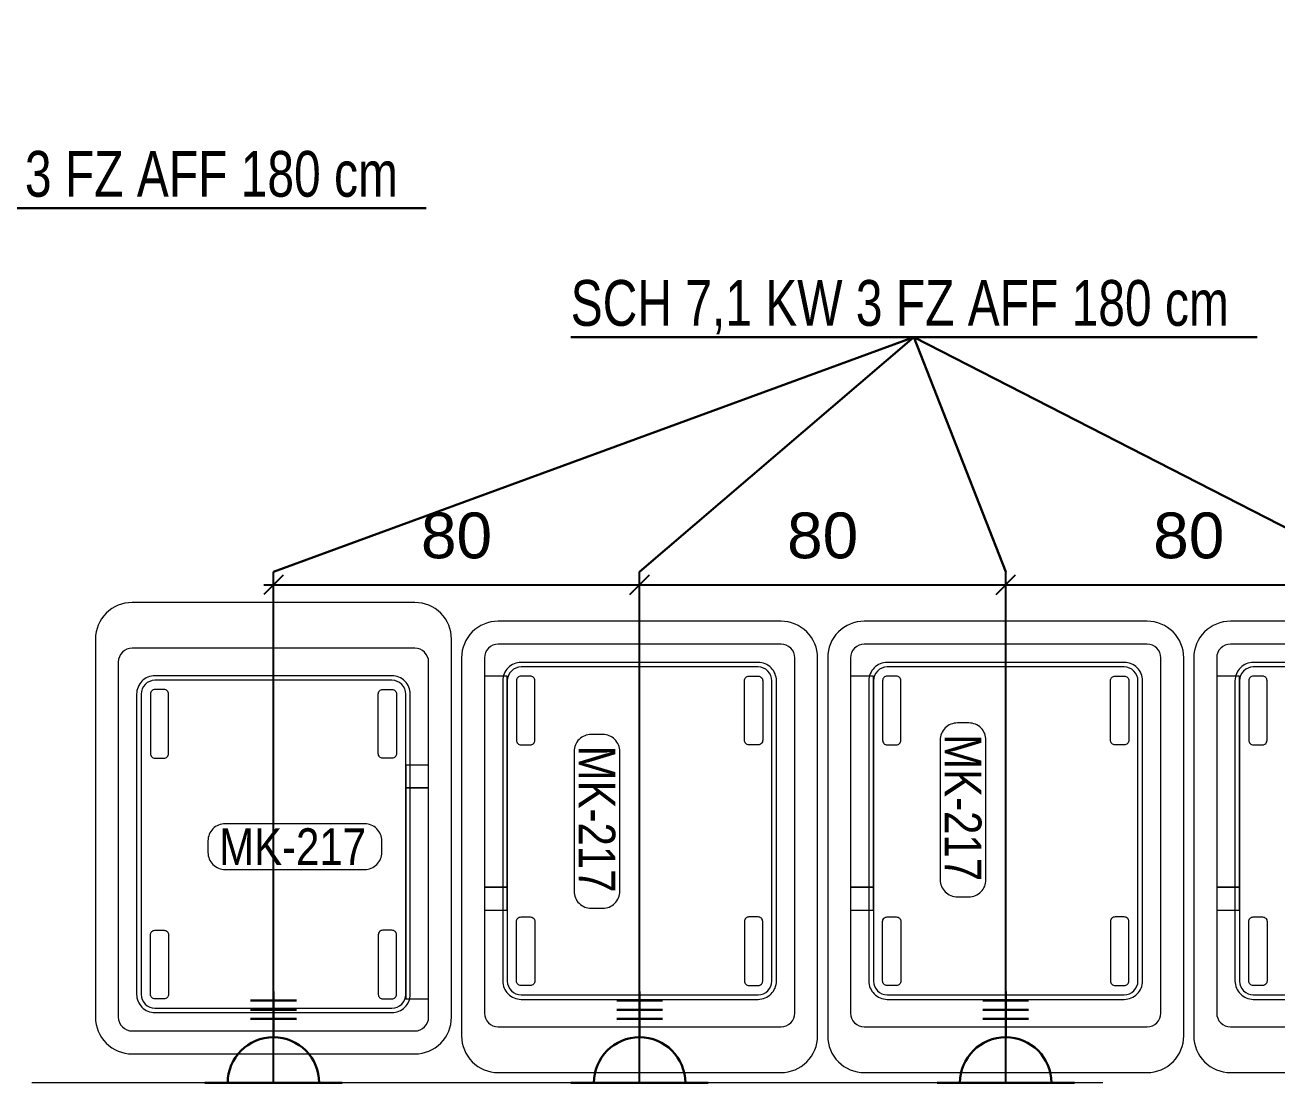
# Model space of a CAD drawing. Extents: x -5598 to 26293, y -3808 to 13850.
# Drawn here: x 4.5 to 278.1, y 4795 to 5026.1 of the extents above; entities that cross this region are included whole.
import ezdxf
from ezdxf.enums import TextEntityAlignment as Align

# ---------------------------------------------------------------- set-up
doc = ezdxf.new("R2010")
doc.units = 0
doc.header["$LTSCALE"] = 100
doc.header["$MEASUREMENT"] = 0
for name, color, linetype, lineweight in [('AD', 5, 'Continuous', 9), ('AK', 7, 'Continuous', 15), ('AP', 6, 'Continuous', 15), ('Y-DUVAR GAZBETON', 161, 'Continuous', 20)]:
    doc.layers.add(name, color=color, linetype=linetype, lineweight=lineweight)
doc.layers.add('MAKPA ELEKTRIK', color=7, linetype='Continuous', lineweight=30, true_color=0x93039a)
doc.layers.add('OLCU DIS', color=7, linetype='Continuous')
doc.styles.add('MAKPA TESISAT', font='arial.ttf', dxfattribs={"height": 10})
doc.styles.add('olcu', font='romans.shx', dxfattribs={"width": 0.5})
doc.styles.add('POZ TEXT', font='ARIALN.TTF', dxfattribs={"height": 8})
doc.dimstyles.new('1-200', dxfattribs={"dimtxt": 40, "dimasz": 2, "dimexe": 0, "dimexo": 0, "dimgap": 10, "dimtad": 1, "dimdec": 4, "dimrnd": 0.1, "dimzin": 9, "dimdsep": 46, "dimtxsty": 'olcu', "dimblk1": 'SOL', "dimblk2": 'SAG', "dimsah": 1, "dimcen": 0, "dimse1": 1, "dimse2": 1, "dimclre": 13, "dimadec": 0, "dimazin": 0, "dimtfac": 1, "dimtdec": 4, "dimtix": 1, "dimtmove": 2, "dimatfit": 2, "dimldrblk": 'SOL', "dimfxl": 0, "dimtolj": 1, "dimarcsym": 0})
doc.dimstyles.new('MAKPA TESISAT DIM', dxfattribs={"dimscale": 0.7, "dimtxt": 12, "dimasz": 6, "dimexe": 4, "dimexo": 0, "dimgap": 8, "dimtad": 2, "dimtih": 1, "dimtoh": 1, "dimdec": 0, "dimrnd": 5, "dimzin": 0, "dimdsep": 46, "dimtxsty": 'MAKPA TESISAT', "dimblk1": 'OBLIQUE', "dimblk2": 'OBLIQUE', "dimsah": 1, "dimcen": 0, "dimdle": 3, "dimclrd": 256, "dimclre": 256, "dimclrt": 256, "dimadec": 0, "dimazin": 0, "dimtfac": 1, "dimtdec": 0, "dimtix": 1, "dimtofl": 0, "dimtmove": 2, "dimatfit": 3, "dimldrblk": 'OBLIQUE', "dimfxl": 0, "dimtvp": 7, "dimtolj": 1, "dimtzin": 0, "dimarcsym": 0})

# ---------------------------------------------------------------- blocks, each defined once
blk = doc.blocks.new('SOL')
at = {"color": 0}
for p, q in [((0, 30), (0, -6.96)), ((7.58, 0), (-6.97, 0))]:
    blk.add_line(p, q, dxfattribs=at)
blk.add_circle((0, 0), 3, dxfattribs=at)
blk = doc.blocks.new('SAG')
at = {"color": 0}
for p, q in [((0, -30), (0, 6.96)), ((7.58, 0), (-6.97, 0))]:
    blk.add_line(p, q, dxfattribs=at)
blk.add_circle((0, 0), 3, dxfattribs=at)
blk = doc.blocks.new('*D332')
at = {"layer": 'OLCU DIS', "color": 0, "lineweight": -2, "transparency": 16777216}
blk.add_line((21268, -935), (-2968, -935), dxfattribs=at)
at = {"layer": 'OLCU DIS', "color": 0, "lineweight": -2, "transparency": 16777216, "xscale": 2, "yscale": 2, "zscale": 2, "rotation": 180}
blk.add_blockref('SAG', (-2970, -935), dxfattribs=at)
at = {"layer": 'OLCU DIS', "color": 0, "lineweight": -2, "transparency": 16777216, "xscale": 2, "yscale": 2, "zscale": 2}
blk.add_blockref('SOL', (21270, -935), dxfattribs=at)
at = {"layer": 'OLCU DIS', "color": 0, "transparency": 16777216, "insert": (9295.64, -905), "char_height": 40, "attachment_point": 5, "style": 'olcu'}
blk.add_mtext('\\A1;24240', dxfattribs=at)
blk = doc.blocks.new('RTS')
at = {"layer": 'AD'}
for points in [[(82.6, 13), (82.6, 64.8, 0.414214), (78.6, 68.8), (13, 68.8, 0.414214), (9, 64.8), (9, 13, 0.414214), (13, 9), (78.6, 9, 0.414214)], [(81.6, 13), (81.6, 64.8, 0.414214), (78.6, 67.8), (13, 67.8, 0.414214), (10, 64.8), (10, 13, 0.414214), (13, 10), (78.6, 10, 0.414214)], [(13, 65.8), (26, 65.8, -0.414214), (27, 64.8), (27, 62.8, -0.414214), (26, 61.8), (13, 61.8, -0.414214), (12, 62.8), (12, 64.8, -0.414214)], [(78.6, 65.8), (65.6, 65.8, 0.414214), (64.6, 64.8), (64.6, 62.8, 0.414214), (65.6, 61.8), (78.6, 61.8, 0.414214), (79.6, 62.8), (79.6, 64.8, 0.414214)], [(13, 12), (26, 12, 0.414214), (27, 13), (27, 15, 0.414214), (26, 16), (13, 16, 0.414214), (12, 15), (12, 13, 0.414214)], [(78.6, 12), (65.6, 12, -0.414214), (64.6, 13), (64.6, 15, -0.414214), (65.6, 16), (78.6, 16, -0.414214), (79.6, 15), (79.6, 13, -0.414214)]]:
    blk.add_lwpolyline(points, format="xyb", close=True, dxfattribs=at)
for points in [[(12, 5), (58.1, 5), (58.1, 10), (12, 10)], [(58.1, 5), (63.1, 5), (63.1, 10), (58.1, 10)]]:
    blk.add_lwpolyline(points, close=True, dxfattribs=at)
at = {"layer": 'AK'}
for points in [[(98.6, 8), (98.6, 69.8, 0.414214), (90.6, 77.8), (8, 77.8, 0.414214), (0, 69.8), (0, 8, 0.414214), (8, 0), (90.6, 0, 0.414214)], [(88.6, 8), (88.6, 69.8, 0.414214), (85.6, 72.8), (8, 72.8, 0.414214), (5, 69.8), (5, 8, 0.414214), (8, 5), (85.6, 5, 0.414214)]]:
    blk.add_lwpolyline(points, format="xyb", close=True, dxfattribs=at)
blk = doc.blocks.new('POZ_X')
at = {"layer": 'AP'}
blk.add_lwpolyline([(12.75, 10), (-17.75, 10, 0.414214), (-21.5, 6.25), (-21.5, 3.75, 0.414214), (-17.75, 0), (12.75, 0, 0.414214), (16.5, 3.75), (16.5, 6.25, 0.414214)], format="xyb", close=True, dxfattribs=at)
at = {"layer": 'AP', "style": 'POZ TEXT'}
blk.add_attdef('POZ_NO', text='', height=8, dxfattribs=at).set_placement((-3, 5), align=Align.MIDDLE_CENTER)
at = {"layer": 'AP', "style": 'POZ TEXT', "flags": 1}
blk.add_attdef('URUN_ADI', text='', height=7, dxfattribs=at).set_placement((-3, -4.34), align=Align.MIDDLE_CENTER)
blk = doc.blocks.new('3FZ PRZ')
at = {"layer": 'MAKPA ELEKTRIK'}
for p, q in [((-121657.3, 321968.7), (-121357.3, 321968.7)), ((-121357.3, 321968.7), (-121657.3, 321968.7)), ((-121507.3, 321868.7), (-121507.3, 321768.7)), ((-121507.3, 321768.7), (-121507.3, 321868.7)), ((-121457.3, 321828.7), (-121557.3, 321828.7)), ((-121457.3, 321808.7), (-121557.3, 321808.7)), ((-121457.3, 321788.7), (-121557.3, 321788.7))]:
    blk.add_line(p, q, dxfattribs=at)
blk.add_arc((-121507.3, 321968.7), 100, 180, 0, dxfattribs=at)
blk = doc.blocks.new('_OBLIQUE')
at = {"color": 0, "linetype": 'ByBlock', "lineweight": -2}
blk.add_line((-0.5, -0.5), (0.5, 0.5), dxfattribs=at)
blk = doc.blocks.new('*D953')
at = {"layer": 'MAKPA ELEKTRIK', "lineweight": -2, "transparency": 16777216}
for p, q in [((58.78, 4795), (58.78, 4906.63)), ((138.78, 4795), (138.78, 4906.63)), ((56.68, 4903.83), (140.88, 4903.83))]:
    blk.add_line(p, q, dxfattribs=at)
at = {"layer": 'MAKPA ELEKTRIK', "lineweight": -2, "transparency": 16777216, "xscale": 4.199999999999998, "yscale": 4.199999999999998, "zscale": 4.199999999999998, "rotation": 180}
blk.add_blockref('_OBLIQUE', (58.78, 4903.83), dxfattribs=at)
at = {"layer": 'MAKPA ELEKTRIK', "lineweight": -2, "transparency": 16777216, "xscale": 4.199999999999998, "yscale": 4.199999999999998, "zscale": 4.199999999999998}
blk.add_blockref('_OBLIQUE', (138.78, 4903.83), dxfattribs=at)
at = {"layer": 'MAKPA ELEKTRIK', "transparency": 16777216, "insert": (98.78, 4914.54), "char_height": 10, "attachment_point": 5, "style": 'MAKPA TESISAT'}
blk.add_mtext('\\A1;80', dxfattribs=at)
blk = doc.blocks.new('*D954')
at = {"layer": 'MAKPA ELEKTRIK', "lineweight": -2, "transparency": 16777216}
for p, q in [((138.78, 4795), (138.78, 4906.63)), ((218.78, 4795), (218.78, 4906.63)), ((136.68, 4903.83), (220.88, 4903.83))]:
    blk.add_line(p, q, dxfattribs=at)
at = {"layer": 'MAKPA ELEKTRIK', "lineweight": -2, "transparency": 16777216, "xscale": 4.199999999999998, "yscale": 4.199999999999998, "zscale": 4.199999999999998, "rotation": 180}
blk.add_blockref('_OBLIQUE', (138.78, 4903.83), dxfattribs=at)
at = {"layer": 'MAKPA ELEKTRIK', "lineweight": -2, "transparency": 16777216, "xscale": 4.199999999999998, "yscale": 4.199999999999998, "zscale": 4.199999999999998}
blk.add_blockref('_OBLIQUE', (218.78, 4903.83), dxfattribs=at)
at = {"layer": 'MAKPA ELEKTRIK', "transparency": 16777216, "insert": (178.78, 4914.54), "char_height": 10, "attachment_point": 5, "style": 'MAKPA TESISAT'}
blk.add_mtext('\\A1;80', dxfattribs=at)
blk = doc.blocks.new('*D955')
at = {"layer": 'MAKPA ELEKTRIK', "lineweight": -2, "transparency": 16777216}
for p, q in [((218.78, 4795), (218.78, 4906.63)), ((298.78, 4795), (298.78, 4906.63)), ((216.68, 4903.83), (300.88, 4903.83))]:
    blk.add_line(p, q, dxfattribs=at)
at = {"layer": 'MAKPA ELEKTRIK', "lineweight": -2, "transparency": 16777216, "xscale": 4.199999999999998, "yscale": 4.199999999999998, "zscale": 4.199999999999998, "rotation": 180}
blk.add_blockref('_OBLIQUE', (218.78, 4903.83), dxfattribs=at)
at = {"layer": 'MAKPA ELEKTRIK', "lineweight": -2, "transparency": 16777216, "xscale": 4.199999999999998, "yscale": 4.199999999999998, "zscale": 4.199999999999998}
blk.add_blockref('_OBLIQUE', (298.78, 4903.83), dxfattribs=at)
at = {"layer": 'MAKPA ELEKTRIK', "transparency": 16777216, "insert": (258.78, 4914.54), "char_height": 10, "attachment_point": 5, "style": 'MAKPA TESISAT'}
blk.add_mtext('\\A1;80', dxfattribs=at)

msp = doc.modelspace()

# ---------------------------------------------------------------- linework, layer by layer
at = {"layer": 'MAKPA ELEKTRIK'}
for p, q in [((-57.82696, 4986.1), (92.17304, 4986.1)), ((58.78182, 4906.62983), (198.72889, 4957.8963)), ((123.72889, 4957.8963), (273.72889, 4957.8963)), ((138.78182, 4906.62983), (198.72889, 4957.8963)), ((298.78182, 4906.62983), (198.72889, 4957.8963)), ((198.72889, 4957.8963), (218.78182, 4906.62983))]:
    msp.add_line(p, q, dxfattribs=at)
at = {"layer": 'Y-DUVAR GAZBETON'}
msp.add_line((240, 4795.00004), (6, 4795.00004), dxfattribs=at)

# ---------------------------------------------------------------- block references
at = {"layer": 'AK'}
for p, rotation in [((97.68182, 4801.35572), 90), ((99.88182, 4895.86678), 270), ((179.88182, 4895.86678), 270), ((259.88182, 4895.86678), 270)]:
    msp.add_blockref('RTS', p, dxfattribs=dict(at, rotation=rotation))
at = {"layer": 'AP', "ltscale": 6, "rotation": 270}
for p in [(204.47498, 4852.14735), (124.47498, 4849.64735)]:
    msp.add_blockref('POZ_X', p, dxfattribs=at).add_auto_attribs({'POZ_NO': 'MK-217'})
at = {"layer": 'AP', "ltscale": 6}
msp.add_blockref('POZ_X', (65.96209, 4841.62271), dxfattribs=at).add_auto_attribs({'POZ_NO': 'MK-217'})
at = {"layer": 'MAKPA ELEKTRIK', "xscale": -0.1, "yscale": 0.1, "zscale": 0.1, "rotation": 180}
for p in [(12209.51134, 36991.86708), (12289.51134, 36991.86708), (12369.51134, 36991.86708)]:
    msp.add_blockref('3FZ PRZ', p, dxfattribs=at)

# ---------------------------------------------------------------- texts
at = {"layer": 'MAKPA ELEKTRIK', "style": 'MAKPA TESISAT', "width": 0.75}
for p in [(-57.82696, 4988.6), (123.72889, 4960.3963)]:
    msp.add_text('SCH 7,1 KW 3 FZ AFF 180 cm', height=10.00188, dxfattribs=at).set_placement(p)

# ---------------------------------------------------------------- dimensions: what is measured, and where the dimension line sits
at = {"layer": 'MAKPA ELEKTRIK'}
for base, p1, p2, picture, middle in [((138.78182, 4903.82983), (58.78182, 4795.00004), (138.78182, 4795.00004), '*D953', (98.78182, 4914.53556)), ((218.78182, 4903.82983), (138.78182, 4795.00004), (218.78182, 4795.00004), '*D954', (178.78182, 4914.53556)), ((298.78182, 4903.82983), (218.78182, 4795.00004), (298.78182, 4795.00004), '*D955', (258.78182, 4914.53556))]:
    dim = msp.add_linear_dim(base=base, p1=p1, p2=p2, dimstyle='MAKPA TESISAT DIM', override={"dimfxl": 0}, dxfattribs=at)
    dim.commit()
    dim.dimension.update_dxf_attribs({"geometry": picture, "text_midpoint": middle})
at = {"layer": 'OLCU DIS', "color": 7}
dim = msp.add_linear_dim(base=(-2970, -935), p1=(21270, -635), p2=(-2970, 7535), dimstyle='1-200', dxfattribs=at)
dim.commit()
dim.dimension.update_dxf_attribs({"geometry": '*D332', "text_midpoint": (9295.63768, -905), "dimtype": 160})

doc.saveas('drawing.dxf')
